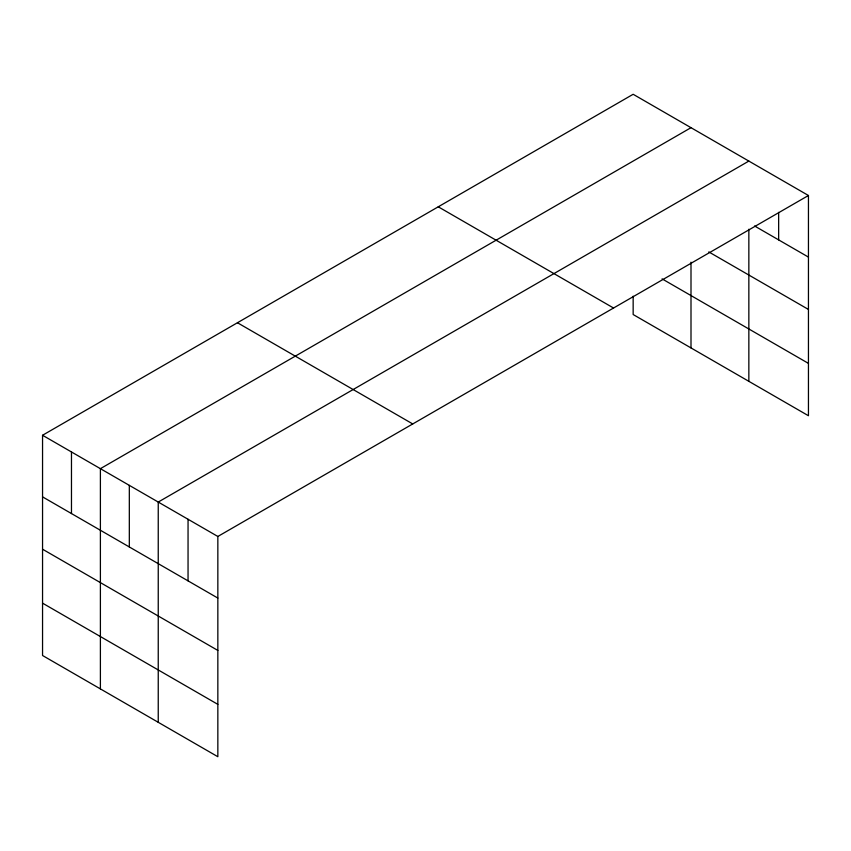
<?xml version="1.0" encoding="UTF-8"?>
<svg xmlns="http://www.w3.org/2000/svg" width="851" height="851" viewBox="0 0 851 851"><rect width="100%" height="100%" fill="white"/><g stroke="black" fill="none" stroke-linecap="round" stroke-linejoin="round"><path stroke-width="1.28" d="M808.45 195.496L217.845 536.47L217.845 756.72L42.55 655.504L42.55 435.265L633.155 94.28L808.45 195.496L808.45 415.735L633.155 314.53L633.155 296.201M748.848 229.227L748.848 381.322M691.001 127.682L100.397 468.667L100.397 688.906M748.848 161.084L158.243 502.058L158.243 722.308M754.582 225.994L808.45 257.098M708.798 251.917L808.45 309.445M662.078 278.873L808.45 363.388M438.254 206.804L613.55 308.019M237.45 322.742L412.746 423.947M42.55 435.265L217.845 536.47M42.55 496.867L217.845 598.072M42.55 549.214L217.845 650.43M42.55 603.157L217.845 704.362M778.654 212.367L778.654 239.886M691.001 262.182L691.001 347.931M188.05 519.27L188.05 580.871M129.32 485.357L129.32 546.959M71.473 451.966L71.473 513.568"/></g></svg>
